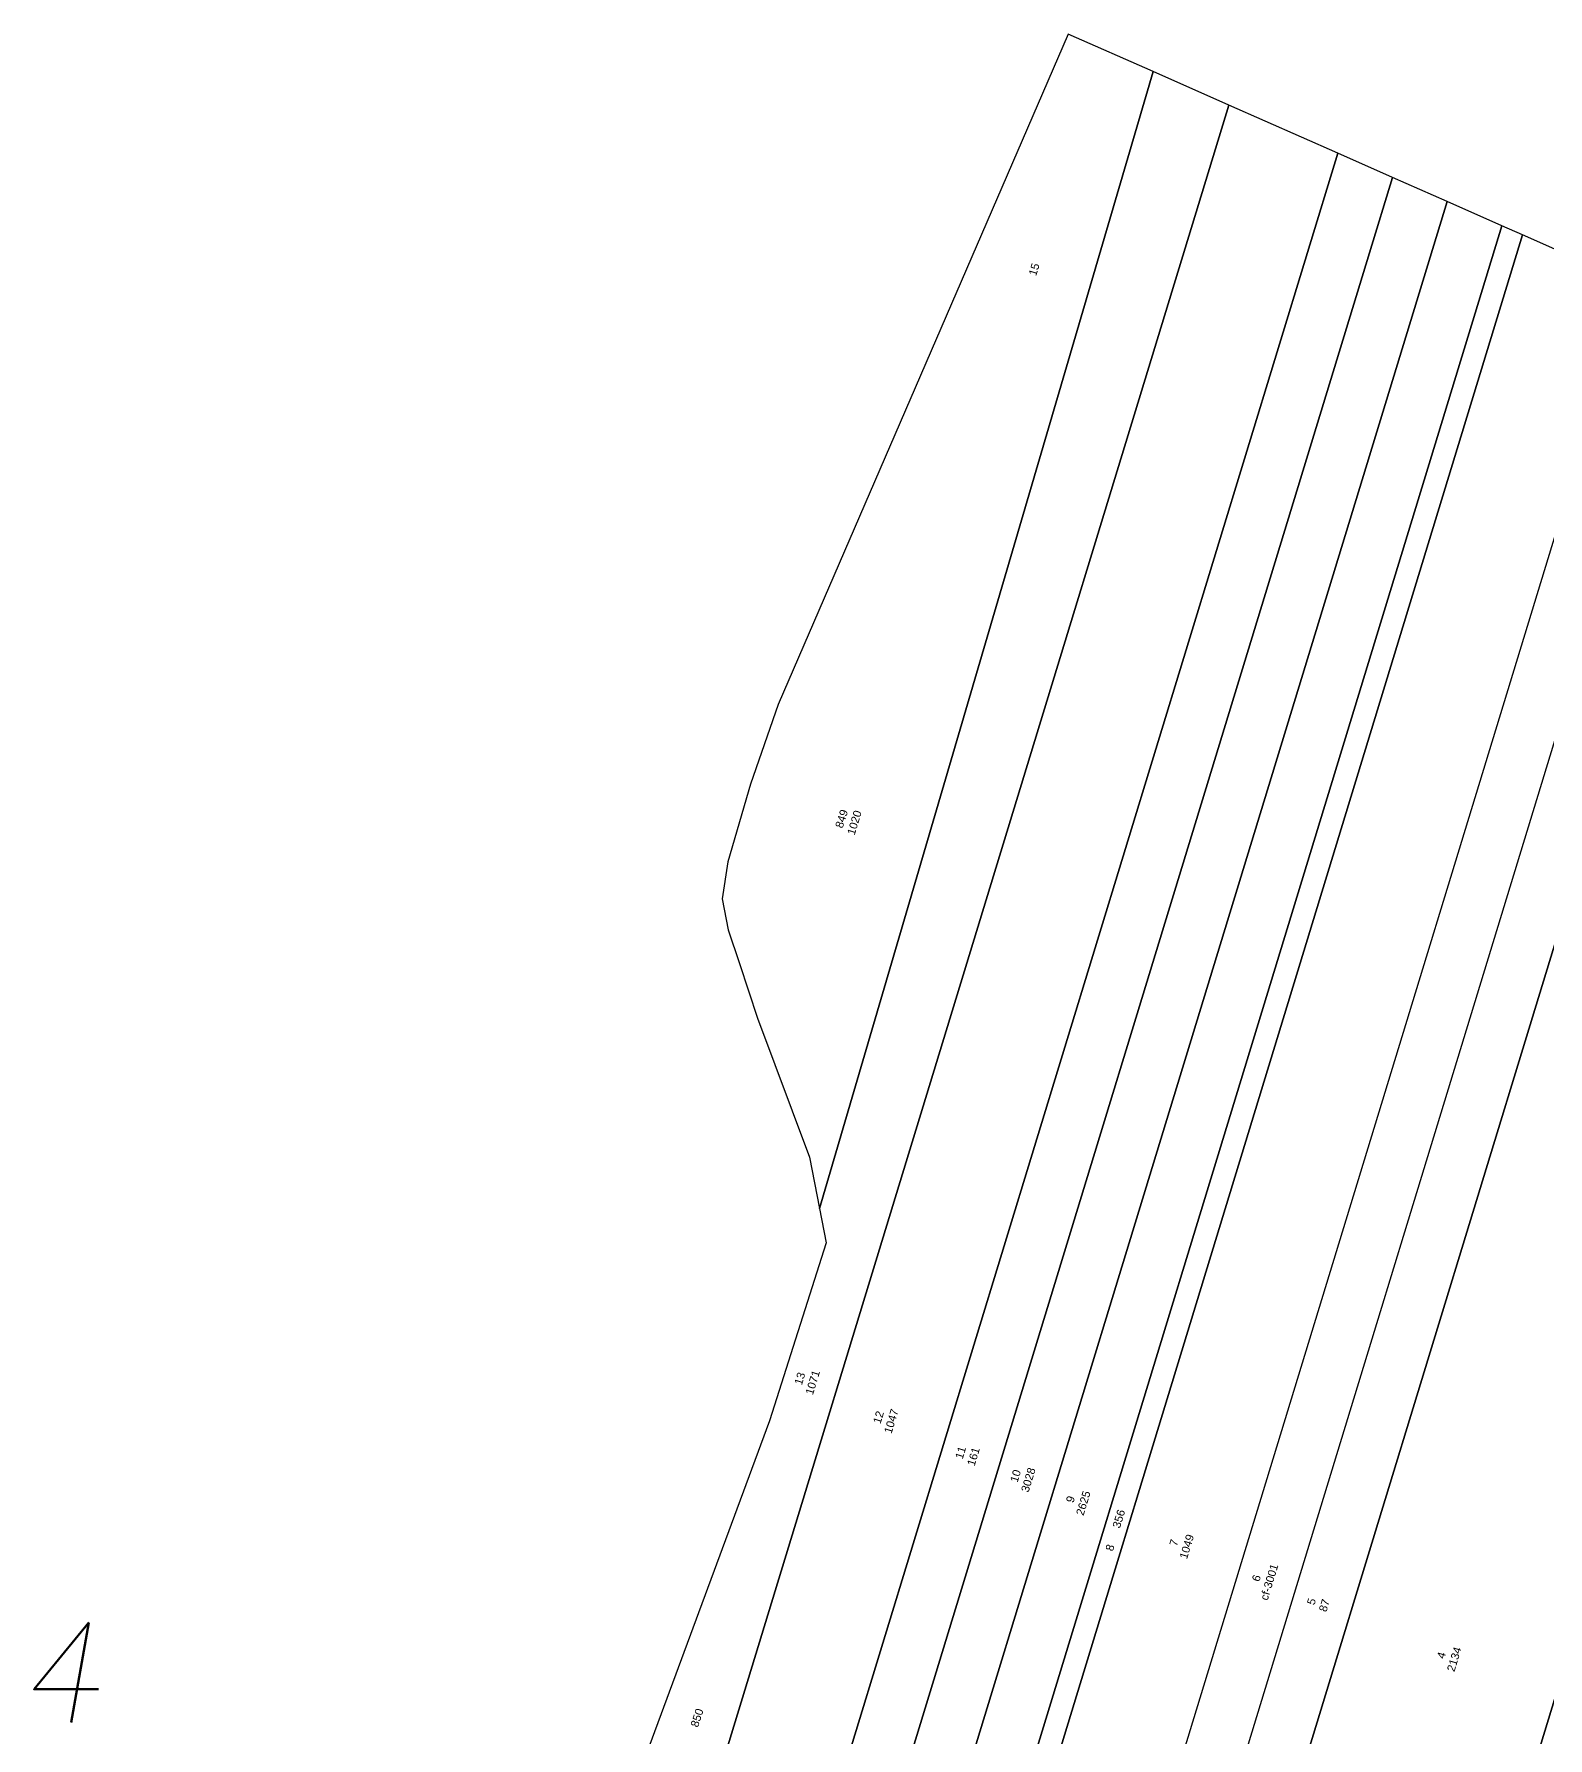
# Model space of a CAD drawing. Header units: millimetres. Extents: x 654897 to 656594, y 351646 to 354277.
# Drawn here: x 655437.9 to 655816.3, y 353851.6 to 354277.5 of the extents above; entities that cross this region are included whole.
import ezdxf
from ezdxf.enums import TextEntityAlignment as Align

# ---------------------------------------------------------------- set-up
doc = ezdxf.new("R2010")
doc.units = ezdxf.units.MM
for name, color, linetype in [('INDEX', 7, 'Continuous'), ('NrCadGeneral', 7, 'Continuous'), ('PARCELE', 7, 'Continuous'), ('SECTOR', 7, 'Continuous'), ('TERENURI', 3, 'Continuous')]:
    doc.layers.add(name, color=color, linetype=linetype)
doc.styles.get("Standard").update_dxf_attribs({"font": 'arial.ttf'})
doc.styles.add('STANDARD_TOPO', font='romans.shx', dxfattribs={"oblique": 10})
doc.styles.add('TIMES_NEW_ROMAN', font='arial.ttf')

msp = doc.modelspace()

# ---------------------------------------------------------------- linework, layer by layer
at = {"layer": 'TERENURI'}
for points in [[(655617, 354089.99), (655611.3, 354070.58), (655609.9, 354061.38), (655611.39, 354053.61), (655614.23, 354045.21), (655618.72, 354031.52), (655631.74, 353996.81), (655634.22, 353983.98), (655717.61, 354268.07), (655696.36, 354277.45), (655623.92, 354109.91)], [(655717.61, 354268.07), (655634.22, 353983.98), (655635.88, 353975.39), (655621.71, 353930.9), (655590.13, 353845.5), (655604.59, 353840.31), (655525.25, 353619.07), (655539.12, 353613.43), (655736.53, 354259.71), (655717.61, 354268.07)], [(655763.82, 354247.66), (655736.53, 354259.71), (655539.12, 353613.43), (655566.66, 353602.23)], [(655777.47, 354241.63), (655763.82, 354247.66), (655566.66, 353602.23), (655580.45, 353596.62)], [(655791.14, 354235.59), (655777.47, 354241.63), (655580.45, 353596.62), (655594.24, 353591.01)], [(655804.81, 354229.55), (655791.14, 354235.59), (655594.24, 353591.01), (655608.05, 353585.39)], [(655613.28, 353583.26), (655810, 354227.26), (655804.81, 354229.55), (655608.05, 353585.39)], [(655837.38, 354215.16), (655810, 354227.26), (655613.28, 353583.26), (655640.92, 353572.02)], [(655851.08, 354209.11), (655654.76, 353566.39), (655640.92, 353572.02), (655837.38, 354215.16)], [(655668.6, 353560.76), (655864.8, 354203.05), (655851.08, 354209.11), (655654.76, 353566.39)], [(655719.83, 353539.92), (655915.54, 354180.64), (655864.8, 354203.05), (655668.6, 353560.76)], [(655960.58, 354161.12), (655949.1, 354165.81), (655915.54, 354180.64), (655719.83, 353539.92), (655765.2, 353521.47)]]:
    msp.add_lwpolyline(points, close=True, dxfattribs=at)

# ---------------------------------------------------------------- texts
at = {"layer": 'INDEX', "style": 'TIMES_NEW_ROMAN'}
for s, p in [('1020', (655642.95, 354080.38)), ('1071', (655632.52, 353940.48)), ('1047', (655652.17, 353930.79)), ('161', (655672.71, 353921.96)), ('3028', (655686.43, 353916.14)), ('2625', (655700.17, 353910.32)), ('356', (655709.05, 353906.41)), ('1049', (655726.04, 353899.46)), ('cf-3001', (655746.64, 353890.6)), ('87', (655760.42, 353884.76)), ('2134', (655792.89, 353871.31))]:
    msp.add_text(s, height=2, rotation=73.0142, dxfattribs=at).set_placement(p, align=Align.MIDDLE_CENTER)
at = {"layer": 'NrCadGeneral'}
for s, p in [('849', (655639.75, 354081.35)), ('850', (655603.61, 353856.67))]:
    msp.add_text(s, height=2, rotation=72, dxfattribs=at).set_placement(p, align=Align.MIDDLE_CENTER)
at = {"layer": 'PARCELE', "style": 'TIMES_NEW_ROMAN'}
for s, p in [('15', (655687.87, 354218.64)), ('13', (655629.31, 353941.45)), ('12', (655648.97, 353931.77)), ('11', (655669.5, 353922.94)), ('10', (655683.23, 353917.12)), ('9', (655696.96, 353911.29)), ('8', (655706.84, 353899.19)), ('7', (655722.83, 353900.44)), ('6', (655743.44, 353891.58)), ('5', (655757.21, 353885.74)), ('4', (655789.68, 353872.29))]:
    msp.add_text(s, height=2, rotation=73.0142, dxfattribs=at).set_placement(p, align=Align.MIDDLE_CENTER)
at = {"layer": 'SECTOR', "style": 'STANDARD_TOPO', "oblique": 10}
msp.add_text('4', height=25, dxfattribs=at).set_placement((655433.2, 353855.48))

doc.saveas('drawing.dxf')
